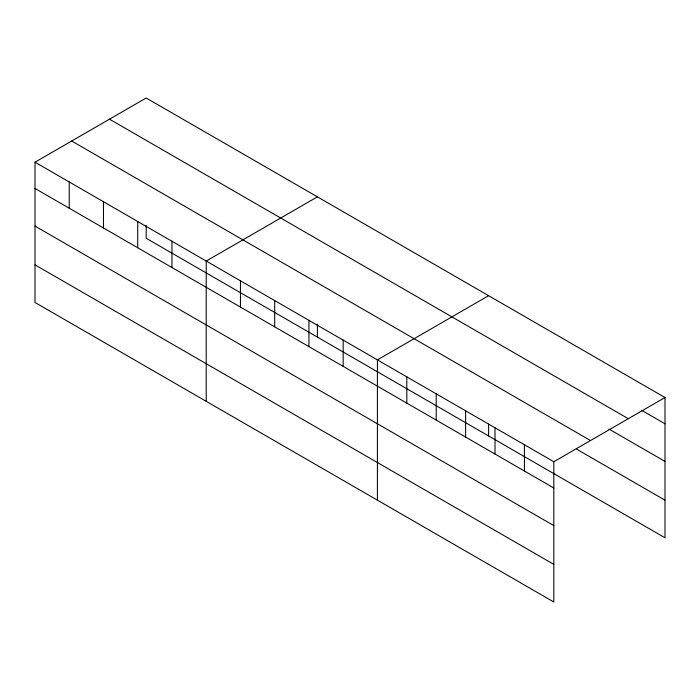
<?xml version="1.0" encoding="UTF-8"?>
<svg xmlns="http://www.w3.org/2000/svg" width="700" height="700" viewBox="0 0 700 700"><rect width="100%" height="100%" fill="white"/><g stroke="black" fill="none" stroke-linecap="round" stroke-linejoin="round"><path stroke-width="1.05" d="M553.814 525.613L553.814 461.729L35 162.199L35 302.47L553.814 602L553.814 525.613L35 226.082M146.186 225.374L146.186 238.271L665 537.801L665 397.53L146.186 98L35 162.199M317.398 196.849L206.211 261.039L206.211 401.31M488.609 295.689L377.414 359.887L377.414 500.159M553.814 461.729L665 397.53M642.031 410.533L665 423.789M109.498 119.184L628.311 418.714M608.956 429.056L665 461.414M71.689 141.015L590.503 440.545M576.8 449.26L665 500.176M35 188.457L553.814 487.988M35 264.845L553.814 564.375M524.414 444.754L524.414 471.012M495.014 427.779L495.014 454.037M488.609 424.139L488.609 435.96M465.614 410.804L465.614 437.062M436.214 393.838L436.214 420.096M406.814 376.863L406.814 403.121M343.175 340.121L343.175 366.38M317.398 324.223L317.398 337.12M308.928 320.346L308.928 346.605M274.689 300.58L274.689 326.839M240.45 280.814L240.45 307.072M171.964 241.273L171.964 267.531M137.725 221.506L137.725 247.765M103.486 201.731L103.486 227.99M69.239 181.965L69.239 208.224"/></g></svg>
